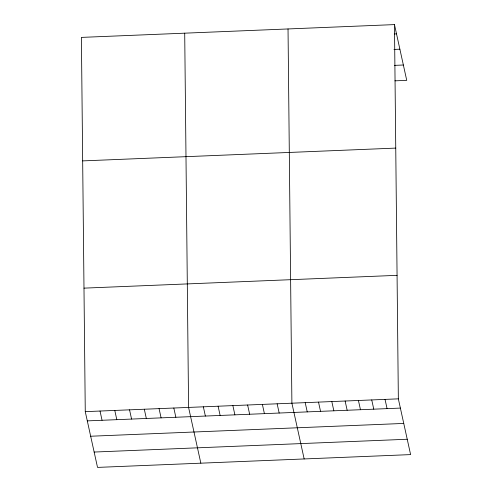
<?xml version="1.0" encoding="UTF-8"?>
<svg xmlns="http://www.w3.org/2000/svg" width="492" height="492" viewBox="0 0 492 492"><rect width="100%" height="100%" fill="white"/><g stroke="black" fill="none" stroke-linecap="round" stroke-linejoin="round"><path stroke-width="0.74" d="M394.473 24.6L81.395 37.398L85.264 411.644L97.527 467.4L410.605 454.602L398.348 398.846L394.473 24.6L406.736 80.356L394.91 80.842M394.289 33.936L396.509 33.843M393.969 49.434L399.885 49.194M394.492 65.368L403.36 65.012M82.668 160.896L395.752 148.098M83.984 288.14L397.069 275.342M85.264 411.644L398.348 398.846M87.299 420.881L400.377 408.083M90.669 436.232L403.754 423.434M94.15 452.05L407.235 439.251M385.039 399.387L387.075 408.631M371.737 399.928L373.766 409.172M358.428 400.476L360.464 409.719M345.126 401.017L347.155 410.26M331.817 401.564L333.847 410.808M318.508 402.105L320.544 411.349M305.206 402.653L307.236 411.896M304.161 458.956L291.897 403.194L288.029 28.954M277.137 403.797L279.173 413.04M262.377 404.399L264.413 413.643M247.617 405.002L249.653 414.246M232.864 405.605L234.893 414.848M218.104 406.214L220.133 415.457M203.344 406.816L205.373 416.06M200.841 463.175L188.584 407.419L184.709 33.173M173.824 408.022L175.853 417.265M159.064 408.624L161.093 417.868M144.304 409.227L146.333 418.471M129.544 409.83L131.573 419.073M114.784 410.433L116.813 419.676M100.024 411.035L102.053 420.279"/></g></svg>
